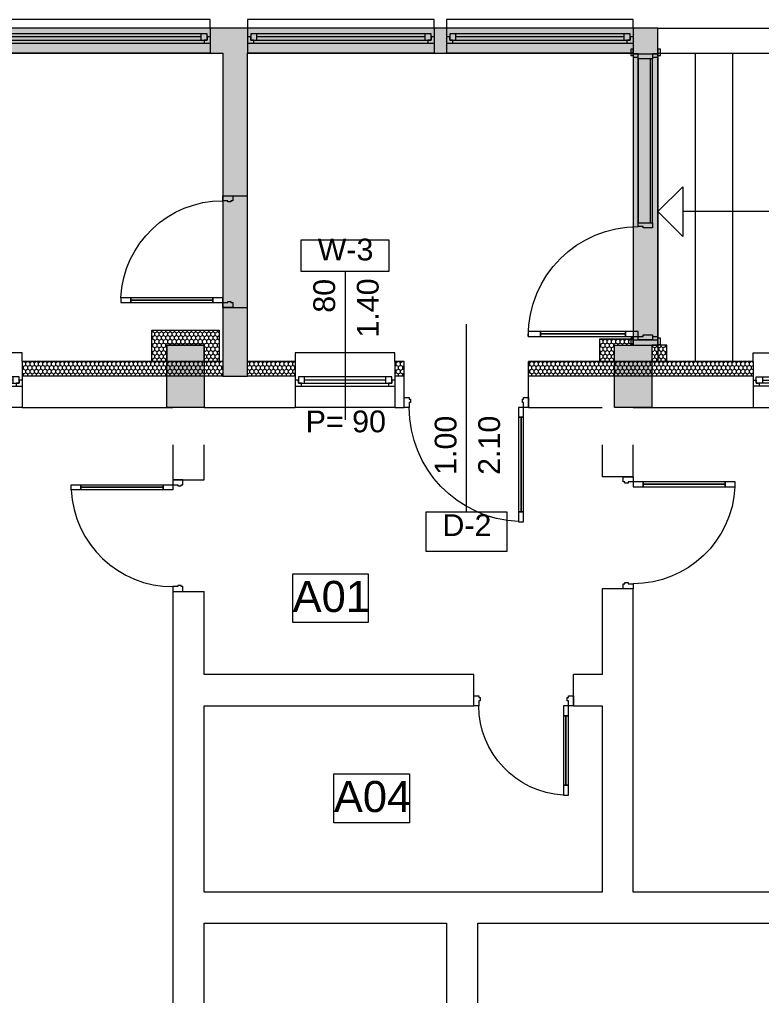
# Model space of a CAD drawing. Header units: feet. Extents: x 2791058 to 2855058, y -67651 to -26651.
# Drawn here: x 2808632 to 2814599, y -43304 to -35453 of the extents above; entities that cross this region are included whole.
import ezdxf
from ezdxf.enums import TextEntityAlignment as Align

# ---------------------------------------------------------------- set-up
doc = ezdxf.new("R2010")
doc.units = ezdxf.units.FT
doc.header["$MEASUREMENT"] = 0
doc.layers.add('0_muret e jashtme', color=7, linetype='Continuous')
doc.layers.add('Shell - Roof', color=7, linetype='Continuous')
for name, color, linetype, lineweight in [('0_muret e jashtme_Pen_No__1', 7, 'Continuous', 0), ('0_muret e jashtme_Pen_No__19', 255, 'Continuous', 0), ('ARCHICAD Door Markers_Pen_No__60', 230, 'Continuous', 0), ('ARCHICAD Doors_Pen_No__1', 7, 'Continuous', 0), ('ARCHICAD Doors_Pen_No__60', 230, 'Continuous', 0), ('ARCHICAD Window Markers_Pen_No__20', 1, 'Continuous', 0), ('ARCHICAD Windows_Pen_No__1', 7, 'Continuous', 0), ('ARCHICAD Windows_Pen_No__20', 1, 'Continuous', 0), ('Exterior walls_Pen_No__1', 7, 'Continuous', 0), ('Exterior walls_Pen_No__101', 252, 'Continuous', 0), ('Shell - Roof_Pen_No__1', 7, 'Continuous', 0), ('Shell - Roof_Pen_No__21', 7, 'Continuous', 0), ('Text blocks_Pen_No__2', 8, 'Continuous', 0)]:
    doc.layers.add(name, color=color, linetype=linetype, lineweight=lineweight)
doc.layers.add('0_muret e jashtme_Pen_No__14', color=7, linetype='Continuous', lineweight=0, true_color=0xbd8b17)
doc.styles.add('GENERATED_STYLE_1', font='arial.ttf')
pattern_1 = [(90, (2247653.822, -76124.967), (-34.6410162, 0), [20, -40]), (90, (2247636.502, -76094.967), (-34.6410162, 0), [20, -40]), (150, (2247653.822, -76104.967), (17.320508, 30), [20, -40]), (150, (2247619.18, -76104.967), (17.320508, 30), [20, -40]), (210, (2247653.822, -76124.967), (-17.320508, 30), [20, -40]), (210, (2247619.18, -76124.967), (-17.320508, 30), [20, -40])]

# ---------------------------------------------------------------- blocks, each defined once
blk = doc.blocks.new('Storefront 22_2')
at = {"layer": 'ARCHICAD Doors_Pen_No__1', "color": 7, "linetype": 'Continuous', "lineweight": 0}
for p, q in [((370, 740), (370, 820)), ((370, 820), (410, 820)), ((410, 820), (410, 740)), ((370, 740), (390, 740)), ((370, 80), (370, 740)), ((410, 740), (370, 740)), ((390, 740), (410, 740)), ((390, 80), (390, 740)), ((390, 740), (390, 80)), ((390, 740), (390, 80)), ((410, 740), (410, 80)), ((390, 80), (370, 80)), ((370, 0), (370, 80)), ((370, 80), (410, 80)), ((410, 80), (390, 80)), ((410, 80), (410, 0)), ((-450, 0), (-450, -80)), ((-410, 0), (-450, 0)), ((-450, 0), (-450, -80)), ((-450, 0), (-450, -80)), ((-410, -40), (-410, 0)), ((410, 0), (370, 0)), ((410, 0), (410, -40)), ((450, 0), (410, 0)), ((450, -80), (450, 0)), ((450, 0), (450, -80)), ((450, 0), (450, -80)), ((-400, -40), (-410, -40)), ((-410, -80), (-410, -65.4)), ((-410, -65.4), (-400, -65.4)), ((-400, -65.4), (-400, -40)), ((410, -40), (400, -40)), ((400, -40), (400, -65.4)), ((400, -65.4), (410, -65.4)), ((410, -65.4), (410, -80)), ((-450, -80), (-410, -80)), ((-450, -80), (-450, -250)), ((410, -80), (450, -80)), ((450, -80), (450, -250))]:
    blk.add_line(p, q, dxfattribs=at)
blk.add_arc((410, 0), 820, 92.79603, 180, dxfattribs=at)
blk = doc.blocks.new('Wall_21', base_point=(2809866.5, -38872.7))
at = {"layer": '0_muret e jashtme_Pen_No__1', "color": 7, "linetype": 'Continuous', "lineweight": 0}
for p, q in [((2809866.5, -39154.9), (2809946.5, -39154.9)), ((2809946.5, -39154.9), (2810116.5, -39154.9)), ((2809866.5, -40054.9), (2809946.5, -40054.9)), ((2809946.5, -40054.9), (2810116.5, -40054.9))]:
    blk.add_line(p, q, dxfattribs=at)
at = {"layer": '0_muret e jashtme_Pen_No__1', "color": 7, "linetype": 'Continuous', "lineweight": 0, "flags": 128}
for points in [[(2809866.5, -38872.7), (2809866.5, -39154.9)], [(2810116.5, -39154.9), (2810116.5, -38872.7)], [(2809866.5, -40054.9), (2809866.5, -44572.7)], [(2810116.5, -40722.7), (2810116.5, -40054.9)], [(2810116.5, -42472.7), (2810116.5, -40972.7)], [(2810116.5, -44572.7), (2810116.5, -42722.7)]]:
    blk.add_lwpolyline(points, dxfattribs=at)
at = {"layer": 'ARCHICAD Doors_Pen_No__1', "color": 7, "linetype": 'Continuous', "lineweight": 0, "zscale": 1000, "rotation": 90}
blk.add_blockref('Storefront 22_2', (2809866.5, -39604.9), dxfattribs=at)
blk = doc.blocks.new('Wall_24', base_point=(2813566.5, -38872.7))
at = {"layer": '0_muret e jashtme_Pen_No__1', "color": 7, "linetype": 'Continuous', "lineweight": 0}
for p, q in [((2813486.5, -39131.1), (2813316.5, -39131.1)), ((2813566.5, -39131.1), (2813486.5, -39131.1)), ((2813486.5, -40031.1), (2813316.5, -40031.1)), ((2813566.5, -40031.1), (2813486.5, -40031.1))]:
    blk.add_line(p, q, dxfattribs=at)
at = {"layer": '0_muret e jashtme_Pen_No__1', "color": 7, "linetype": 'Continuous', "lineweight": 0, "flags": 128}
for points in [[(2813316.5, -38872.7), (2813316.5, -39131.1)], [(2813566.5, -39131.1), (2813566.5, -38872.7)], [(2813316.5, -40031.1), (2813316.5, -40722.7)], [(2813566.5, -42472.7), (2813566.5, -40031.1)], [(2813316.5, -40972.7), (2813316.5, -42472.7)]]:
    blk.add_lwpolyline(points, dxfattribs=at)
at = {"layer": 'ARCHICAD Doors_Pen_No__1', "color": 7, "linetype": 'Continuous', "lineweight": 0, "xscale": -1, "zscale": 1000, "rotation": 270}
blk.add_blockref('Storefront 22_2', (2813566.5, -39581.1), dxfattribs=at)
blk = doc.blocks.new('Wall_26', base_point=(2813866.5, -42472.7))
at = {"layer": '0_muret e jashtme_Pen_No__1', "color": 7, "linetype": 'Continuous', "lineweight": 0, "flags": 128}
for points in [[(2817016.5, -42472.7), (2813866.5, -42472.7)], [(2813866.5, -42722.7), (2814766.5, -42722.7)], [(2815016.5, -42722.7), (2817016.5, -42722.7)]]:
    blk.add_lwpolyline(points, dxfattribs=at)
blk = doc.blocks.new('Wall_27', base_point=(2809866.5, -42472.7))
at = {"layer": '0_muret e jashtme_Pen_No__1', "color": 7, "linetype": 'Continuous', "lineweight": 0, "flags": 128}
for points in [[(2813316.5, -42472.7), (2810116.5, -42472.7)], [(2813866.5, -42472.7), (2813566.5, -42472.7)], [(2810116.5, -42722.7), (2812066.5, -42722.7)], [(2812316.5, -42722.7), (2813866.5, -42722.7)]]:
    blk.add_lwpolyline(points, dxfattribs=at)
blk = doc.blocks.new('Wall_30', base_point=(2812316.5, -48922.7))
at = {"layer": '0_muret e jashtme_Pen_No__1', "color": 7, "linetype": 'Continuous', "lineweight": 0, "flags": 128}
for points in [[(2812066.5, -42722.7), (2812066.5, -44572.7)], [(2812316.5, -48022.7), (2812316.5, -42722.7)], [(2812066.5, -44822.7), (2812066.5, -48922.7)], [(2812316.5, -48922.7), (2812316.5, -48272.7)]]:
    blk.add_lwpolyline(points, dxfattribs=at)
blk = doc.blocks.new('Storefront 22_5')
at = {"layer": 'ARCHICAD Doors_Pen_No__1', "color": 7, "linetype": 'Continuous', "lineweight": 0}
for p, q in [((320, 640), (320, 720)), ((320, 720), (360, 720)), ((360, 720), (360, 640)), ((320, 640), (340, 640)), ((320, 80), (320, 640)), ((360, 640), (320, 640)), ((340, 640), (360, 640)), ((340, 80), (340, 640)), ((340, 640), (340, 80)), ((340, 640), (340, 80)), ((360, 640), (360, 80)), ((340, 80), (320, 80)), ((320, 0), (320, 80)), ((320, 80), (360, 80)), ((360, 80), (340, 80)), ((360, 80), (360, 0)), ((-400, 0), (-400, -80)), ((-360, 0), (-400, 0)), ((-400, 0), (-400, -80)), ((-400, 0), (-400, -80)), ((-360, -40), (-360, 0)), ((360, 0), (320, 0)), ((360, 0), (360, -40)), ((400, 0), (360, 0)), ((400, -80), (400, 0)), ((400, 0), (400, -80)), ((400, 0), (400, -80)), ((-350, -40), (-360, -40)), ((-360, -80), (-360, -65.4)), ((-360, -65.4), (-350, -65.4)), ((-350, -65.4), (-350, -40)), ((360, -40), (350, -40)), ((350, -40), (350, -65.4)), ((350, -65.4), (360, -65.4)), ((360, -65.4), (360, -80)), ((-400, -80), (-360, -80)), ((-400, -80), (-400, -250)), ((360, -80), (400, -80)), ((400, -80), (400, -250))]:
    blk.add_line(p, q, dxfattribs=at)
blk.add_arc((360, 0), 720, 93.18474, 180, dxfattribs=at)
blk = doc.blocks.new('Wall_36', base_point=(2809866.5, -40722.7))
at = {"layer": '0_muret e jashtme_Pen_No__1', "color": 7, "linetype": 'Continuous', "lineweight": 0}
for p, q in [((2812286, -40892.7), (2812286, -40722.7)), ((2813086, -40892.7), (2813086, -40722.7)), ((2812286, -40972.7), (2812286, -40892.7)), ((2813086, -40972.7), (2813086, -40892.7))]:
    blk.add_line(p, q, dxfattribs=at)
at = {"layer": '0_muret e jashtme_Pen_No__1', "color": 7, "linetype": 'Continuous', "lineweight": 0, "flags": 128}
for points in [[(2812286, -40722.7), (2810116.5, -40722.7)], [(2813316.5, -40722.7), (2813086, -40722.7)], [(2810116.5, -40972.7), (2812286, -40972.7)], [(2813086, -40972.7), (2813316.5, -40972.7)]]:
    blk.add_lwpolyline(points, dxfattribs=at)
at = {"layer": 'ARCHICAD Doors_Pen_No__1', "color": 7, "linetype": 'Continuous', "lineweight": 0, "xscale": -1, "zscale": 1000, "rotation": 180}
blk.add_blockref('Storefront 22_5', (2812686, -40972.7), dxfattribs=at)
blk = doc.blocks.new('Window 22_10')
at = {"layer": 'ARCHICAD Windows_Pen_No__1', "color": 7, "linetype": 'Continuous', "lineweight": 0}
for p, q in [((-750, 70), (-750, 140)), ((-750, 140), (750, 140)), ((750, 140), (750, 70)), ((-750, 70), (-750, 0)), ((-750, 0), (-725, 0)), ((-750, 0), (-750, -50)), ((-750, 0), (-750, -50)), ((-725, 25), (-675, 25)), ((-725, -25), (-725, 25)), ((-725, 0), (-725, -25)), ((-675, 25), (675, 25)), ((-675, 25), (-675, -25)), ((-675, 25), (675, 25)), ((-675, 0), (675, 0)), ((675, -25), (675, 25)), ((675, 25), (725, 25)), ((725, 25), (725, -25)), ((725, -25), (725, 0)), ((725, 0), (750, 0)), ((750, 70), (750, 0)), ((750, 0), (750, -50)), ((750, 0), (750, -50)), ((-700, -50), (-750, -50)), ((-750, -50), (-750, -130)), ((-725, -25), (-700, -25)), ((-675, -25), (-725, -25)), ((-700, -25), (-700, -50)), ((700, -50), (-700, -50)), ((675, -25), (-675, -25)), ((725, -25), (675, -25)), ((700, -50), (700, -25)), ((700, -25), (725, -25)), ((750, -50), (700, -50)), ((750, -50), (750, -130)), ((-750, -130), (750, -130))]:
    blk.add_line(p, q, dxfattribs=at)
blk = doc.blocks.new('Window 22_11')
at = {"layer": 'ARCHICAD Windows_Pen_No__1', "color": 7, "linetype": 'Continuous', "lineweight": 0}
for p, q in [((-1000, 70), (-1000, 140)), ((-1000, 140), (1000, 140)), ((1000, 140), (1000, 70)), ((-1000, 70), (-1000, 0)), ((-1000, 0), (-975, 0)), ((-1000, 0), (-1000, -50)), ((-1000, 0), (-1000, -50)), ((-975, 25), (-925, 25)), ((-975, -25), (-975, 25)), ((-975, 0), (-975, -25)), ((-925, 25), (925, 25)), ((-925, 25), (-925, -25)), ((-925, 25), (925, 25)), ((-925, 0), (925, 0)), ((925, -25), (925, 25)), ((925, 25), (975, 25)), ((975, 25), (975, -25)), ((975, -25), (975, 0)), ((975, 0), (1000, 0)), ((1000, 70), (1000, 0)), ((1000, 0), (1000, -50)), ((1000, 0), (1000, -50)), ((-950, -50), (-1000, -50)), ((-1000, -50), (-1000, -130)), ((-975, -25), (-950, -25)), ((-925, -25), (-975, -25)), ((-950, -25), (-950, -50)), ((950, -50), (-950, -50)), ((925, -25), (-925, -25)), ((975, -25), (925, -25)), ((950, -50), (950, -25)), ((950, -25), (975, -25)), ((1000, -50), (950, -50)), ((1000, -50), (1000, -130)), ((-1000, -130), (1000, -130))]:
    blk.add_line(p, q, dxfattribs=at)
blk = doc.blocks.new('Window 22_12')
at = {"layer": 'ARCHICAD Windows_Pen_No__1', "color": 7, "linetype": 'Continuous', "lineweight": 0}
for p, q in [((-1050, 70), (-1050, 140)), ((-1050, 140), (1050, 140)), ((1050, 140), (1050, 70)), ((-1050, 70), (-1050, 0)), ((-1050, 0), (-1025, 0)), ((-1050, 0), (-1050, -50)), ((-1050, 0), (-1050, -50)), ((-1025, 25), (-975, 25)), ((-1025, -25), (-1025, 25)), ((-1025, 0), (-1025, -25)), ((-975, 25), (975, 25)), ((-975, 25), (-975, -25)), ((-975, 25), (975, 25)), ((-975, 0), (975, 0)), ((975, -25), (975, 25)), ((975, 25), (1025, 25)), ((1025, 25), (1025, -25)), ((1025, -25), (1025, 0)), ((1025, 0), (1050, 0)), ((1050, 70), (1050, 0)), ((1050, 0), (1050, -50)), ((1050, 0), (1050, -50)), ((-1000, -50), (-1050, -50)), ((-1050, -50), (-1050, -130)), ((-1025, -25), (-1000, -25)), ((-975, -25), (-1025, -25)), ((-1000, -25), (-1000, -50)), ((1000, -50), (-1000, -50)), ((975, -25), (-975, -25)), ((1025, -25), (975, -25)), ((1000, -50), (1000, -25)), ((1000, -25), (1025, -25)), ((1050, -50), (1000, -50)), ((1050, -50), (1050, -130)), ((-1050, -130), (1050, -130))]:
    blk.add_line(p, q, dxfattribs=at)
blk = doc.blocks.new('Wall_38', base_point=(2805766.5, -36022.7))
at = {"layer": '0_muret e jashtme_Pen_No__1', "color": 7, "linetype": 'Continuous', "lineweight": 0}
for p, q in [((2805966.5, -35822.7), (2805966.5, -35892.7)), ((2807966.5, -35822.7), (2807966.5, -35892.7)), ((2808066.5, -35822.7), (2808066.5, -35892.7)), ((2810166.5, -35822.7), (2810166.5, -35892.7)), ((2810466.5, -35822.7), (2810466.5, -35892.7)), ((2811966.5, -35822.7), (2811966.5, -35892.7)), ((2812066.5, -35822.7), (2812066.5, -35892.7)), ((2813566.5, -35822.7), (2813566.5, -35892.7)), ((2805966.5, -35892.7), (2805966.5, -35942.7)), ((2805966.5, -35942.7), (2805966.5, -36022.7)), ((2807966.5, -35892.7), (2807966.5, -35942.7)), ((2807966.5, -35942.7), (2807966.5, -36022.7)), ((2808066.5, -35892.7), (2808066.5, -35942.7)), ((2808066.5, -35942.7), (2808066.5, -36022.7)), ((2810166.5, -35892.7), (2810166.5, -35942.7)), ((2810166.5, -35942.7), (2810166.5, -36022.7)), ((2810466.5, -35892.7), (2810466.5, -35942.7)), ((2810466.5, -35942.7), (2810466.5, -36022.7)), ((2811966.5, -35892.7), (2811966.5, -35942.7)), ((2811966.5, -35942.7), (2811966.5, -36022.7)), ((2812066.5, -35892.7), (2812066.5, -35942.7)), ((2812066.5, -35942.7), (2812066.5, -36022.7)), ((2813566.5, -35892.7), (2813566.5, -35942.7)), ((2813566.5, -35942.7), (2813566.5, -36022.7))]:
    blk.add_line(p, q, dxfattribs=at)
at = {"layer": '0_muret e jashtme_Pen_No__1', "color": 7, "linetype": 'Continuous', "lineweight": 0, "flags": 128}
for points in [[(2808066.5, -35822.7), (2807966.5, -35822.7)], [(2810466.5, -35822.7), (2810166.5, -35822.7)], [(2812066.5, -35822.7), (2811966.5, -35822.7)], [(2813766.5, -35822.7), (2813566.5, -35822.7)], [(2807966.5, -36022.7), (2808066.5, -36022.7)], [(2810166.5, -36022.7), (2810266.5, -36022.7)], [(2811966.5, -36022.7), (2812066.5, -36022.7)]]:
    blk.add_lwpolyline(points, dxfattribs=at)
at = {"layer": 'ARCHICAD Windows_Pen_No__1', "color": 7, "linetype": 'Continuous', "lineweight": 0, "xscale": -1, "zscale": 1000}
for name, p in [('Window 22_11', (2806966.5, -35892.7)), ('Window 22_12', (2809116.5, -35892.7)), ('Window 22_10', (2811216.5, -35892.7)), ('Window 22_10', (2812816.5, -35892.7))]:
    blk.add_blockref(name, p, dxfattribs=at)
blk = doc.blocks.new('Door with Sidelight on Side 2 22_2')
at = {"layer": 'ARCHICAD Doors_Pen_No__1', "color": 7, "linetype": 'Continuous', "lineweight": 0}
for p, q in [((1082, 784), (1082, 884)), ((1082, 884), (1122, 884)), ((1122, 884), (1122, 784)), ((1082, 784), (1102, 784)), ((1082, 100), (1082, 784)), ((1122, 784), (1082, 784)), ((1102, 784), (1122, 784)), ((1102, 100), (1102, 784)), ((1102, 784), (1102, 100)), ((1102, 784), (1102, 100)), ((1122, 784), (1122, 100)), ((1102, 100), (1082, 100)), ((1082, 0), (1082, 100)), ((1082, 100), (1122, 100)), ((1122, 100), (1102, 100)), ((1122, 100), (1122, 0)), ((-1187, 40), (-1187, 59)), ((-1187, 59), (-1137, 59)), ((-1137, 40), (-1187, 40)), ((-1150, 40), (-1187, 40)), ((-1150, 40), (-1187, 40)), ((-1150, 0), (-1150, 40)), ((-1150, 40), (-1125, 40)), ((-1150, 40), (-1150, 0)), ((-1150, 40), (-1150, 0)), ((-1150, 40), (-1150, 0)), ((-1125, 0), (-1150, 0)), ((-1110, 0), (-1150, 0)), ((-1150, 0), (-1150, -115)), ((-1150, 0), (-1150, -115)), ((-1150, 0), (-1150, -115)), ((-1137, 59), (-1137, 40)), ((-1125, 40), (-1125, 0)), ((-1110, 0), (210, 0)), ((-1110, -115), (-1110, 0)), ((-1110, -115), (-1110, 0)), ((210, 0), (-1110, 0)), ((210, 0), (210, -115)), ((238, 0), (210, 0)), ((210, 0), (210, -115)), ((238, -40), (238, 0)), ((1122, 0), (1082, 0)), ((1150, 0), (1122, 0)), ((1122, 0), (1122, -40)), ((1125, 0), (1125, 40)), ((1125, 40), (1150, 40)), ((1150, 0), (1125, 0)), ((1137, 59), (1187, 59)), ((1137, 40), (1137, 59)), ((1187, 40), (1137, 40)), ((1150, 40), (1150, 0)), ((1150, 40), (1150, 0)), ((1150, 40), (1150, 0)), ((1150, 40), (1150, 0)), ((1150, 40), (1187, 40)), ((1150, 40), (1187, 40)), ((1150, -115), (1150, 0)), ((1150, 0), (1150, -115)), ((1150, 0), (1150, -115)), ((1187, 59), (1187, 40)), ((250, -40), (238, -40)), ((250, -115), (250, -40)), ((1122, -40), (1110, -40)), ((1110, -40), (1110, -115)), ((-1150, -160), (-1150, -115)), ((-1150, -115), (-1125, -115)), ((-1150, -115), (-1110, -115)), ((-1150, -115), (-1150, -160)), ((-1150, -115), (-1150, -160)), ((-1125, -115), (-1125, -160)), ((-1110, -97), (210, -97)), ((210, -115), (-1110, -115)), ((210, -115), (250, -115)), ((1110, -115), (1150, -115)), ((1125, -160), (1125, -115)), ((1125, -115), (1150, -115)), ((1150, -115), (1150, -160)), ((1150, -115), (1150, -160)), ((1150, -115), (1150, -160)), ((-1187, -179), (-1187, -160)), ((-1187, -160), (-1137, -160)), ((-1150, -160), (-1187, -160)), ((-1150, -160), (-1187, -160)), ((-1137, -179), (-1187, -179)), ((-1125, -160), (-1150, -160)), ((-1137, -160), (-1137, -179)), ((1150, -160), (1125, -160)), ((1137, -160), (1187, -160)), ((1137, -179), (1137, -160)), ((1187, -179), (1137, -179)), ((1150, -160), (1187, -160)), ((1150, -160), (1187, -160)), ((1187, -160), (1187, -179))]:
    blk.add_line(p, q, dxfattribs=at)
blk.add_arc((1122, 0), 884, 90, 180, dxfattribs=at)
blk = doc.blocks.new('Wall_39', base_point=(2813566.5, -36022.7))
at = {"layer": '0_muret e jashtme_Pen_No__1', "color": 7, "linetype": 'Continuous', "lineweight": 0}
for p, q in [((2813566.5, -36029.4), (2813566.5, -35992.4)), ((2813566.5, -36029.4), (2813606.5, -36029.4)), ((2813566.5, -36029.4), (2813606.5, -36029.4)), ((2813606.5, -36029.4), (2813721.5, -36029.4)), ((2813721.5, -36029.4), (2813766.5, -36029.4)), ((2813766.5, -36029.4), (2813766.5, -35992.4)), ((2813566.5, -38329.4), (2813566.5, -38366.4)), ((2813566.5, -38329.4), (2813606.5, -38329.4)), ((2813566.5, -38329.4), (2813606.5, -38329.4)), ((2813606.5, -38329.4), (2813721.5, -38329.4)), ((2813721.5, -38329.4), (2813766.5, -38329.4)), ((2813766.5, -38329.4), (2813766.5, -38366.4))]:
    blk.add_line(p, q, dxfattribs=at)
at = {"layer": '0_muret e jashtme_Pen_No__1', "color": 7, "linetype": 'Continuous', "lineweight": 0, "flags": 128}
for points in [[(2813766.5, -36029.4), (2813766.5, -35822.7)], [(2813566.5, -36022.7), (2813566.5, -36029.4)]]:
    blk.add_lwpolyline(points, dxfattribs=at)
at = {"layer": 'ARCHICAD Doors_Pen_No__1', "color": 7, "linetype": 'Continuous', "lineweight": 0, "xscale": -1, "zscale": 1000, "rotation": 90}
blk.add_blockref('Door with Sidelight on Side 2 22_2', (2813606.5, -37179.4), dxfattribs=at)
blk = doc.blocks.new('Storefront 22_3')
at = {"layer": 'ARCHICAD Doors_Pen_No__1', "color": 7, "linetype": 'Continuous', "lineweight": 0}
for p, q in [((370, 740), (370, 820)), ((370, 820), (410, 820)), ((410, 820), (410, 740)), ((370, 740), (390, 740)), ((370, 80), (370, 740)), ((410, 740), (370, 740)), ((390, 740), (410, 740)), ((390, 80), (390, 740)), ((390, 740), (390, 80)), ((390, 740), (390, 80)), ((410, 740), (410, 80)), ((390, 80), (370, 80)), ((370, 0), (370, 80)), ((370, 80), (410, 80)), ((410, 80), (390, 80)), ((410, 80), (410, 0)), ((-450, 0), (-450, -80)), ((-410, 0), (-450, 0)), ((-450, 0), (-450, -80)), ((-450, 0), (-450, -80)), ((-410, -40), (-410, 0)), ((410, 0), (370, 0)), ((410, 0), (410, -40)), ((450, 0), (410, 0)), ((450, -80), (450, 0)), ((450, 0), (450, -80)), ((450, 0), (450, -80)), ((-400, -40), (-410, -40)), ((-410, -80), (-410, -65.4)), ((-410, -65.4), (-400, -65.4)), ((-400, -65.4), (-400, -40)), ((410, -40), (400, -40)), ((400, -40), (400, -65.4)), ((400, -65.4), (410, -65.4)), ((410, -65.4), (410, -80)), ((-450, -80), (-410, -80)), ((-450, -80), (-450, -200)), ((410, -80), (450, -80)), ((450, -80), (450, -200))]:
    blk.add_line(p, q, dxfattribs=at)
blk.add_arc((410, 0), 820, 92.79603, 180, dxfattribs=at)
blk = doc.blocks.new('Wall_41', base_point=(2810266.5, -38872.7))
at = {"layer": '0_muret e jashtme_Pen_No__1', "color": 7, "linetype": 'Continuous', "lineweight": 0}
for p, q in [((2810266.5, -37170.3), (2810346.5, -37170.3)), ((2810346.5, -37170.3), (2810466.5, -37170.3)), ((2810266.5, -38070.3), (2810346.5, -38070.3)), ((2810346.5, -38070.3), (2810466.5, -38070.3)), ((2810266.5, -38502.7), (2810266.5, -38622.7)), ((2810466.5, -38622.7), (2810466.5, -38502.7))]:
    blk.add_line(p, q, dxfattribs=at)
at = {"layer": '0_muret e jashtme_Pen_No__1', "color": 7, "linetype": 'Continuous', "lineweight": 0, "flags": 128}
for points in [[(2810266.5, -36022.7), (2810266.5, -37170.3)], [(2810466.5, -37170.3), (2810466.5, -36022.7)], [(2810266.5, -38070.3), (2810266.5, -38502.7)], [(2810466.5, -38502.7), (2810466.5, -38070.3)]]:
    blk.add_lwpolyline(points, dxfattribs=at)
at = {"layer": 'ARCHICAD Doors_Pen_No__1', "color": 7, "linetype": 'Continuous', "lineweight": 0, "xscale": -1, "zscale": 1000, "rotation": 90}
blk.add_blockref('Storefront 22_3', (2810266.5, -37620.3), dxfattribs=at)
blk = doc.blocks.new('Line_3', base_point=(2815566.5, -37297.7))
at = {"layer": 'Shell - Roof_Pen_No__1', "color": 7, "linetype": 'Continuous', "lineweight": 0}
for p, q in [((2813766.5, -37297.7), (2813966.5, -37097.7)), ((2813966.5, -37097.7), (2813966.5, -37497.7)), ((2813766.5, -37297.7), (2813966.5, -37497.7)), ((2815566.5, -37297.7), (2813966.5, -37297.7))]:
    blk.add_line(p, q, dxfattribs=at)
blk = doc.blocks.new('Window 22_2')
at = {"layer": 'ARCHICAD Windows_Pen_No__20', "color": 1, "linetype": 'Continuous', "lineweight": 0}
for p, q in [((-800, 150), (-800, 220)), ((-800, 220), (800, 220)), ((800, 220), (800, 150)), ((-800, 150), (-800, 30)), ((800, 150), (800, 30)), ((-800, 30), (-800, 0)), ((-800, 0), (-775, 0)), ((-800, 0), (-800, -50)), ((-800, 0), (-800, -50)), ((-775, 25), (-725, 25)), ((-775, -25), (-775, 25)), ((-775, 0), (-775, -25)), ((-725, 25), (725, 25)), ((-725, 25), (-725, -25)), ((-725, 25), (725, 25)), ((-725, 0), (725, 0)), ((725, -25), (725, 25)), ((725, 25), (775, 25)), ((775, 25), (775, -25)), ((775, -25), (775, 0)), ((775, 0), (800, 0)), ((800, 30), (800, 0)), ((800, 0), (800, -50)), ((800, 0), (800, -50)), ((-750, -50), (-800, -50)), ((-800, -50), (-800, -220)), ((-775, -25), (-750, -25)), ((-725, -25), (-775, -25)), ((-750, -25), (-750, -50)), ((750, -50), (-750, -50)), ((725, -25), (-725, -25)), ((775, -25), (725, -25)), ((750, -50), (750, -25)), ((750, -25), (775, -25)), ((800, -50), (750, -50)), ((800, -50), (800, -220)), ((-800, -220), (800, -220))]:
    blk.add_line(p, q, dxfattribs=at)
blk = doc.blocks.new('Window 22_3')
at = {"layer": 'ARCHICAD Windows_Pen_No__20', "color": 1, "linetype": 'Continuous', "lineweight": 0}
for p, q in [((-400, 150), (-400, 220)), ((-400, 220), (400, 220)), ((400, 220), (400, 150)), ((-400, 150), (-400, 30)), ((400, 150), (400, 30)), ((-400, 30), (-400, 0)), ((-400, 0), (-375, 0)), ((-400, 0), (-400, -50)), ((-400, 0), (-400, -50)), ((-375, 25), (-325, 25)), ((-375, -25), (-375, 25)), ((-375, 0), (-375, -25)), ((-325, 25), (325, 25)), ((-325, 25), (-325, -25)), ((-325, 25), (325, 25)), ((-325, 0), (325, 0)), ((325, -25), (325, 25)), ((325, 25), (375, 25)), ((375, 25), (375, -25)), ((375, -25), (375, 0)), ((375, 0), (400, 0)), ((400, 30), (400, 0)), ((400, 0), (400, -50)), ((400, 0), (400, -50)), ((-350, -50), (-400, -50)), ((-400, -50), (-400, -220)), ((-375, -25), (-350, -25)), ((-325, -25), (-375, -25)), ((-350, -25), (-350, -50)), ((350, -50), (-350, -50)), ((325, -25), (-325, -25)), ((375, -25), (325, -25)), ((350, -50), (350, -25)), ((350, -25), (375, -25)), ((400, -50), (350, -50)), ((400, -50), (400, -220)), ((-400, -220), (400, -220))]:
    blk.add_line(p, q, dxfattribs=at)
blk = doc.blocks.new('W Marker 22_4')
at = {"layer": 'ARCHICAD Window Markers_Pen_No__20', "color": 1, "linetype": 'Continuous', "lineweight": 0}
for p, q in [((0, -1095), (0, 100)), ((-354.4, -1095), (-354.4, -1345)), ((354.4, -1095), (-354.4, -1095)), ((354.4, -1345), (354.4, -1095)), ((-354.4, -1345), (354.4, -1345))]:
    blk.add_line(p, q, dxfattribs=at)
at = {"layer": 'ARCHICAD Window Markers_Pen_No__20', "color": 1, "lineweight": 0, "style": 'GENERATED_STYLE_1'}
for tag, p in [('AC_MarkerText_2', (-27.5, -912.9)), ('AC_MarkerText_3', (322.5, -912.9))]:
    blk.add_attdef(tag, text='', height=175, rotation=90, dxfattribs=at).set_placement(p, align=Align.BOTTOM_LEFT)
for tag, p in [('AC_MarkerText_4', (-316.8, 72.1)), ('AC_MarkerText_1', (-220, -1310.4))]:
    blk.add_attdef(tag, text='', height=175, dxfattribs=at).set_placement(p, align=Align.BOTTOM_LEFT)
blk = doc.blocks.new('Storefront 22')
at = {"layer": 'ARCHICAD Doors_Pen_No__60', "color": 230, "linetype": 'Continuous', "lineweight": 0}
for p, q in [((420, 840), (420, 920)), ((420, 920), (460, 920)), ((460, 920), (460, 840)), ((420, 840), (440, 840)), ((420, 80), (420, 840)), ((460, 840), (420, 840)), ((440, 840), (460, 840)), ((440, 80), (440, 840)), ((440, 840), (440, 80)), ((440, 840), (440, 80)), ((460, 840), (460, 80)), ((440, 80), (420, 80)), ((420, 0), (420, 80)), ((420, 80), (460, 80)), ((460, 80), (440, 80)), ((460, 80), (460, 0)), ((-500, 0), (-500, -80)), ((-460, 0), (-500, 0)), ((-500, 0), (-500, -80)), ((-500, 0), (-500, -80)), ((-460, -40), (-460, 0)), ((460, 0), (420, 0)), ((460, 0), (460, -40)), ((500, 0), (460, 0)), ((500, -80), (500, 0)), ((500, 0), (500, -80)), ((500, 0), (500, -80)), ((-450, -40), (-460, -40)), ((-460, -80), (-460, -65.4)), ((-460, -65.4), (-450, -65.4)), ((-450, -65.4), (-450, -40)), ((460, -40), (450, -40)), ((450, -40), (450, -65.4)), ((450, -65.4), (460, -65.4)), ((460, -65.4), (460, -80)), ((-500, -80), (-460, -80)), ((-500, -80), (-500, -250)), ((460, -80), (500, -80)), ((500, -80), (500, -250)), ((-500, -250), (-500, -370)), ((500, -250), (500, -370))]:
    blk.add_line(p, q, dxfattribs=at)
blk.add_arc((460, 0), 920, 92.49191, 180, dxfattribs=at)
blk = doc.blocks.new('D Marker 22_3')
at = {"layer": 'ARCHICAD Door Markers_Pen_No__60', "color": 230, "linetype": 'Continuous', "lineweight": 0}
for p, q in [((327.2, 1157.1), (-327.2, 1157.1)), ((-327.2, 1157.1), (-327.2, 842.9)), ((327.2, 842.9), (327.2, 1157.1)), ((-327.2, 842.9), (327.2, 842.9)), ((0, 842.9), (0, -670))]:
    blk.add_line(p, q, dxfattribs=at)
at = {"layer": 'ARCHICAD Door Markers_Pen_No__60', "color": 230, "lineweight": 0, "style": 'GENERATED_STYLE_1'}
for tag, p in [('AC_MarkerText_2', (-27.5, 191.5)), ('AC_MarkerText_3', (322.5, 191.4))]:
    blk.add_attdef(tag, text='', height=175, rotation=90, dxfattribs=at).set_placement(p, align=Align.BOTTOM_LEFT)
blk.add_attdef('AC_MarkerText_1', text='', height=175, dxfattribs=at).set_placement((-192.8, 912.5), align=Align.BOTTOM_LEFT)

msp = doc.modelspace()

# ---------------------------------------------------------------- hatches: boundary and pattern name
at = {"layer": '0_muret e jashtme_Pen_No__14', "linetype": 'Continuous', "lineweight": 0, "true_color": 0xbd8b17}
h = msp.add_hatch(dxfattribs=at)
h.set_pattern_fill('STYROFOAM_SM_INSULATION', color=42, style=0, pattern_type=2)
h.set_pattern_definition(pattern_1)
h.paths.add_polyline_path([(2810236.457, -38202.699), (2810116.457, -38202.699), (2810116.457, -38072.699), (2809816.457, -38072.699), (2809816.457, -38202.699), (2809696.457, -38202.699), (2809696.457, -37952.699), (2810236.457, -37952.699)])
h = msp.add_hatch(dxfattribs=at)
h.set_pattern_fill('STYROFOAM_SM_INSULATION', color=42, style=0, pattern_type=2)
h.set_pattern_definition(pattern_1)
h.paths.add_polyline_path([(2813566.457, -38022.699), (2813296.457, -38022.699), (2813296.457, -38202.699), (2813416.457, -38202.699), (2813416.457, -38072.699), (2813566.457, -38072.699)])
h = msp.add_hatch(dxfattribs=at)
h.set_pattern_fill('STYROFOAM_SM_INSULATION', color=42, style=0, pattern_type=2)
h.set_pattern_definition(pattern_1)
h.paths.add_polyline_path([(2813716.457, -38202.699), (2813836.457, -38202.699), (2813836.457, -38072.699), (2813716.457, -38072.699)])
h = msp.add_hatch(dxfattribs=at)
h.set_pattern_fill('STYROFOAM_SM_INSULATION', color=42, style=0, pattern_type=2)
h.set_pattern_definition(pattern_1)
h.paths.add_polyline_path([(2808654.453, -38322.699), (2810266.457, -38322.699), (2810266.457, -38202.699), (2808654.453, -38202.699)])
h = msp.add_hatch(dxfattribs=at)
h.set_pattern_fill('STYROFOAM_SM_INSULATION', color=42, style=0, pattern_type=2)
h.set_pattern_definition(pattern_1)
h.paths.add_polyline_path([(2810466.457, -38322.699), (2810850.049, -38322.699), (2810850.049, -38202.699), (2810466.457, -38202.699)])
h = msp.add_hatch(dxfattribs=at)
h.set_pattern_fill('STYROFOAM_SM_INSULATION', color=42, style=0, pattern_type=2)
h.set_pattern_definition(pattern_1)
h.paths.add_polyline_path([(2811650.049, -38202.699), (2811650.049, -38322.699), (2811726.025, -38322.699), (2811726.025, -38202.699)])
h = msp.add_hatch(dxfattribs=at)
h.set_pattern_fill('STYROFOAM_SM_INSULATION', color=42, style=0, pattern_type=2)
h.set_pattern_definition(pattern_1)
h.paths.add_polyline_path([(2812726.025, -38202.699), (2812726.025, -38322.699), (2814530.617, -38322.699), (2814530.617, -38202.699)])
at = {"layer": '0_muret e jashtme_Pen_No__19', "linetype": 'Continuous', "lineweight": 0}
for points in [[(2809816.457, -38572.699), (2809816.457, -38072.699), (2810116.457, -38072.699), (2810116.457, -38572.699)], [(2813416.457, -38572.699), (2813416.457, -38072.699), (2813716.457, -38072.699), (2813716.457, -38572.699)]]:
    msp.add_hatch(color=255, dxfattribs=at).paths.add_polyline_path(points)

# ---------------------------------------------------------------- linework, layer by layer
at = {"layer": '0_muret e jashtme_Pen_No__1', "color": 7, "linetype": 'Continuous', "lineweight": 0}
for p, q in [((2808654.453, -38202.699), (2808654.453, -38322.699)), ((2810266.457, -38202.699), (2810266.457, -38322.699)), ((2810466.457, -38322.699), (2810466.457, -38202.699)), ((2810850.049, -38202.699), (2810850.049, -38322.699)), ((2811650.049, -38202.699), (2811650.049, -38322.699)), ((2811726.025, -38322.699), (2811726.025, -38202.699)), ((2812726.025, -38322.699), (2812726.025, -38202.699)), ((2814530.617, -38202.699), (2814530.617, -38322.699)), ((2810266.457, -38322.699), (2808654.453, -38322.699)), ((2808654.453, -38322.699), (2808654.453, -38352.699)), ((2808654.453, -38352.699), (2808654.453, -38402.699)), ((2810850.049, -38322.699), (2810466.457, -38322.699)), ((2810850.049, -38322.699), (2810850.049, -38352.699)), ((2810850.049, -38352.699), (2810850.049, -38402.699)), ((2811726.025, -38322.699), (2811650.049, -38322.699)), ((2811650.049, -38322.699), (2811650.049, -38352.699)), ((2811650.049, -38352.699), (2811650.049, -38402.699)), ((2811726.025, -38492.699), (2811726.025, -38322.699)), ((2814530.617, -38322.699), (2812726.025, -38322.699)), ((2812726.025, -38492.699), (2812726.025, -38322.699)), ((2814530.617, -38322.699), (2814530.617, -38352.699)), ((2814530.617, -38352.699), (2814530.617, -38402.699)), ((2808654.453, -38402.699), (2808654.453, -38572.699)), ((2810850.049, -38402.699), (2810850.049, -38572.699)), ((2811650.049, -38402.699), (2811650.049, -38572.699)), ((2814530.617, -38402.699), (2814530.617, -38572.699)), ((2811726.025, -38572.699), (2811726.025, -38492.699)), ((2812726.025, -38572.699), (2812726.025, -38492.699))]:
    msp.add_line(p, q, dxfattribs=at)
at = {"layer": '0_muret e jashtme_Pen_No__1', "color": 7, "linetype": 'Continuous', "lineweight": 0, "flags": 128}
for points in [[(2810236.457, -38202.699), (2810116.457, -38202.699), (2810116.457, -38072.699), (2809816.457, -38072.699), (2809816.457, -38202.699), (2809696.457, -38202.699), (2809696.457, -37952.699), (2810236.457, -37952.699)], [(2809816.457, -38572.699), (2809816.457, -38072.699), (2810116.457, -38072.699), (2810116.457, -38572.699)], [(2813566.457, -38022.699), (2813296.457, -38022.699), (2813296.457, -38202.699), (2813416.457, -38202.699), (2813416.457, -38072.699), (2813566.457, -38072.699)], [(2813416.457, -38572.699), (2813416.457, -38072.699), (2813716.457, -38072.699), (2813716.457, -38572.699)], [(2813716.457, -38202.699), (2813836.457, -38202.699), (2813836.457, -38072.699), (2813716.457, -38072.699)]]:
    msp.add_lwpolyline(points, close=True, dxfattribs=at)
for points in [[(2810266.457, -38202.699), (2808654.452, -38202.699)], [(2810850.049, -38202.699), (2810466.457, -38202.699)], [(2811726.024, -38202.699), (2811650.049, -38202.699)], [(2814530.616, -38202.699), (2812726.024, -38202.699)], [(2808654.453, -38572.699), (2809866.457, -38572.699)], [(2810116.457, -38572.699), (2810850.049, -38572.699)], [(2811650.049, -38572.699), (2811726.025, -38572.699)], [(2812726.025, -38572.699), (2813316.457, -38572.699)], [(2813566.457, -38572.699), (2814530.617, -38572.699)]]:
    msp.add_lwpolyline(points, dxfattribs=at)
at = {"layer": 'Exterior walls_Pen_No__1', "color": 7, "linetype": 'Continuous', "lineweight": 0}
for p, q in [((2813766.457, -35522.699), (2805766.457, -35522.699)), ((2813766.457, -38072.699), (2813766.457, -35522.699)), ((2805966.457, -35722.699), (2810266.457, -35722.699)), ((2810266.457, -35722.699), (2810266.457, -38322.699)), ((2810466.457, -38322.699), (2810466.457, -35722.699)), ((2810466.457, -35722.699), (2813566.457, -35722.699)), ((2813566.457, -35722.699), (2813566.457, -38072.699)), ((2813566.457, -38072.699), (2813766.457, -38072.699)), ((2810266.457, -38322.699), (2810466.457, -38322.699))]:
    msp.add_line(p, q, dxfattribs=at)
at = {"layer": 'Exterior walls_Pen_No__101', "color": 252, "linetype": 'Continuous', "lineweight": 0, "extrusion": (0, 0, -1)}
for points in [[(-2805766.457, -35522.699), (-2805966.457, -35722.699), (-2813766.457, -35522.699)], [(-2813766.457, -35522.699), (-2805966.457, -35722.699), (-2810266.457, -35722.699)], [(-2813766.457, -35522.699), (-2810266.457, -35722.699), (-2810466.457, -35722.699)], [(-2813766.457, -35522.699), (-2810466.457, -35722.699), (-2813566.457, -35722.699)], [(-2813766.457, -35522.699), (-2813566.457, -35722.699), (-2813766.457, -38072.699)], [(-2810466.457, -38322.699), (-2810466.457, -35722.699), (-2810266.457, -38322.699)], [(-2810466.457, -35722.699), (-2810266.457, -35722.699), (-2810266.457, -38322.699)], [(-2813766.457, -38072.699), (-2813566.457, -35722.699), (-2813566.457, -38072.699)]]:
    msp.add_solid(points, dxfattribs=at)
at = {"layer": 'Shell - Roof_Pen_No__21', "color": 7, "linetype": 'Continuous', "lineweight": 0}
for p, q in [((2813766.457, -35522.699), (2815566.457, -35522.699)), ((2813566.457, -35722.699), (2813566.457, -38022.699)), ((2813766.457, -35722.699), (2813766.457, -38202.699)), ((2813766.457, -35722.699), (2815566.457, -35722.699)), ((2814066.457, -35722.699), (2814066.457, -38202.699)), ((2814366.457, -35722.699), (2814366.457, -38202.699)), ((2813766.457, -38022.699), (2813766.457, -38202.699))]:
    msp.add_line(p, q, dxfattribs=at)
at = {"layer": 'Text blocks_Pen_No__2', "color": 8, "linetype": 'Continuous', "lineweight": 0, "flags": 128}
for points in [[(2810828.957, -39911.655), (2811436.957, -39911.655), (2811436.957, -40304.512), (2810828.957, -40304.512)], [(2811160.293, -41520.97), (2811768.293, -41520.97), (2811768.293, -41913.828), (2811160.293, -41913.828)]]:
    msp.add_lwpolyline(points, close=True, dxfattribs=at)

# ---------------------------------------------------------------- block references
at = {"layer": '0_muret e jashtme', "color": 7, "lineweight": 0}
for name, p in [('Wall_38', (2805766.457, -35722.699)), ('Wall_39', (2813566.457, -35722.699)), ('Wall_41', (2810266.457, -38572.699)), ('Wall_21', (2809866.457, -38872.699)), ('Wall_24', (2813566.457, -38872.699)), ('Wall_36', (2809866.457, -40722.699)), ('Wall_27', (2809866.457, -42472.699)), ('Wall_26', (2813866.457, -42472.699)), ('Wall_30', (2812316.457, -48922.699))]:
    msp.add_blockref(name, p, dxfattribs=at)
at = {"layer": 'ARCHICAD Door Markers_Pen_No__60', "color": 230, "lineweight": 0}
ref = msp.add_blockref('D Marker 22_3', (2812226.025, -38572.699), dxfattribs=dict(at, rotation=180))
ref.add_attrib('A', '1.00', dxfattribs={"color": 230, "lineweight": 0, "height": 175, "rotation": 90, "style": 'GENERATED_STYLE_1'}).set_placement((2812198.525, -39115.578), align=Align.BOTTOM_LEFT)
ref.add_attrib('AC_MarkerText_1', 'D-2', dxfattribs={"color": 230, "lineweight": 0, "height": 175, "style": 'GENERATED_STYLE_1'}).set_placement((2812033.224, -39660.198), align=Align.BOTTOM_LEFT)
ref.add_attrib('AC_MarkerText_3', '2.10', dxfattribs={"color": 230, "lineweight": 0, "height": 175, "rotation": 90, "style": 'GENERATED_STYLE_1'}).set_placement((2812548.525, -39115.578), align=Align.BOTTOM_LEFT)
at = {"layer": 'ARCHICAD Doors_Pen_No__60', "color": 230, "linetype": 'Continuous', "lineweight": 0, "xscale": -1, "zscale": 1000, "rotation": 180}
msp.add_blockref('Storefront 22', (2812226.025, -38572.699), dxfattribs=at)
at = {"layer": 'ARCHICAD Window Markers_Pen_No__20', "color": 1, "lineweight": 0}
ref = msp.add_blockref('W Marker 22_4', (2811250.049, -38572.699), dxfattribs=dict(at, rotation=180))
ref.add_attrib('AC_MarkerText_1', 'W-3', dxfattribs={"color": 1, "lineweight": 0, "height": 175, "style": 'GENERATED_STYLE_1'}).set_placement((2811030.049, -37443.198), align=Align.BOTTOM_LEFT)
ref.add_attrib('AC_MarkerText_2', '80', dxfattribs={"color": 1, "lineweight": 0, "height": 175, "rotation": 90, "style": 'GENERATED_STYLE_1'}).set_placement((2811222.549, -37811.179), align=Align.BOTTOM_LEFT)
ref.add_attrib('AC_MarkerText_3', '1.40', dxfattribs={"color": 1, "lineweight": 0, "height": 175, "rotation": 90, "style": 'GENERATED_STYLE_1'}).set_placement((2811572.549, -38011.179), align=Align.BOTTOM_LEFT)
ref.add_attrib('AC_MarkerText_4', 'P= 90', dxfattribs={"color": 1, "lineweight": 0, "height": 175, "style": 'GENERATED_STYLE_1'}).set_placement((2810933.249, -38825.578), align=Align.BOTTOM_LEFT)
at = {"layer": 'ARCHICAD Windows_Pen_No__20', "color": 1, "linetype": 'Continuous', "lineweight": 0, "xscale": -1, "zscale": 1000}
for name, p in [('Window 22_2', (2807854.453, -38352.699)), ('Window 22_3', (2811250.049, -38352.699))]:
    msp.add_blockref(name, p, dxfattribs=at)
at = {"layer": 'ARCHICAD Windows_Pen_No__20', "color": 1, "linetype": 'Continuous', "lineweight": 0, "zscale": 1000}
msp.add_blockref('Window 22_2', (2815330.617, -38352.699), dxfattribs=at)
at = {"layer": 'Shell - Roof', "color": 7, "linetype": 'Continuous', "lineweight": 0}
msp.add_blockref('Line_3', (2815566.457, -36997.699), dxfattribs=at)

# ---------------------------------------------------------------- texts
at = {"layer": 'Text blocks_Pen_No__2', "color": 8, "linetype": 'Continuous', "lineweight": 0, "char_height": 250, "attachment_point": 1, "style": 'GENERATED_STYLE_1'}
for s, insert in [('\\A1;{\\pql;\\fArial|b0|i0|c0|p34;A0\\fArial|b0|i0|c0|p34;1}', (2810828.957, -39968.798)), ('\\A1;{\\pql;\\fArial|b0|i0|c0|p34;A0\\fArial|b0|i0|c0|p34;4}', (2811160.293, -41578.113))]:
    msp.add_mtext(s, dxfattribs=dict(at, insert=insert))

doc.saveas('drawing.dxf')
